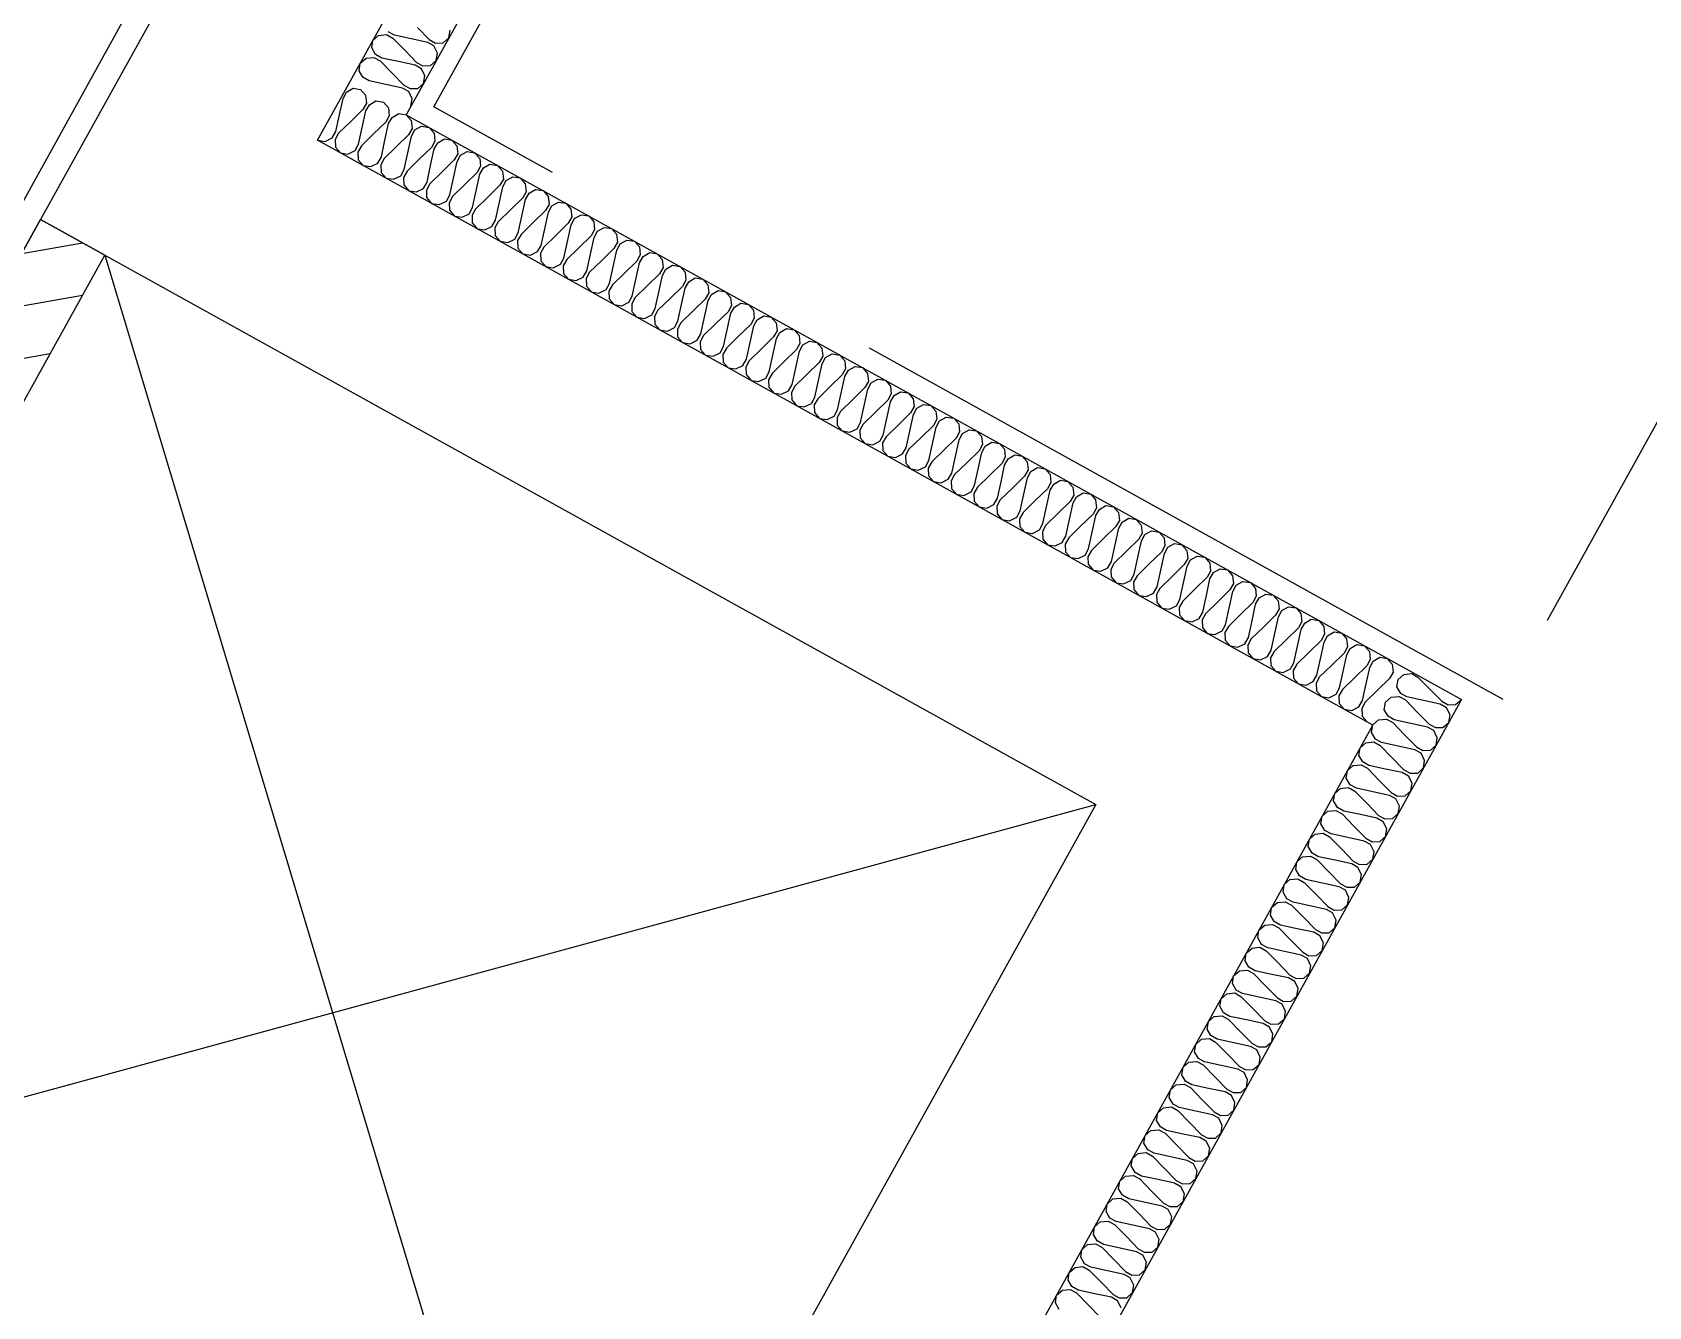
# Model space of a CAD drawing. Header units: millimetres. Extents: x -21000 to 567700, y 435000 to 850800.
# Drawn here: x 278731 to 280714, y 613984 to 615548 of the extents above; entities that cross this region are included whole.
import ezdxf
from ezdxf.xclip import XClip

# ---------------------------------------------------------------- set-up
doc = ezdxf.new("R2010")
doc.units = ezdxf.units.MM
doc.header["$LTSCALE"] = 700
doc.header["$XCLIPFRAME"] = 2
doc.linetypes.add('AB_Pbase$0$HID', pattern=[2.3, 1.5, -0.8])
doc.linetypes.add('HIDDEN', pattern=[9.525, 6.35, -3.175])
doc.layers.get('0').update_dxf_attribs({"color": 2})
for name, color, linetype in [('AB_Pbase$0$FIN', 6, 'Continuous'), ('AB_Pbase$0$HAT-BR', 5, 'Continuous'), ('AB_Pbase$0$INS', 8, 'Continuous'), ('AB_Pbase$0$void', 1, 'AB_Pbase$0$HID'), ('AB_Pbase$0$WAL', 3, 'Continuous'), ('AB_Pbase$0$경량벽체 세대창고', 4, 'HIDDEN'), ('AB_Pbase$0$경량벽체 세대창고 모듈', 4, 'HIDDEN')]:
    doc.layers.add(name, color=color, linetype=linetype)

# ---------------------------------------------------------------- blocks, each defined once
blk = doc.blocks.new('AB_Pbase$0$CON-106-B2F')
for p, q in [((-4225, -8745), (-7245, -8745)), ((-7245, -8745), (-7245, -10225)), ((-6995, -10475), (-6995, -8995)), ((-6995, -8995), (-3975, -8995)), ((-7245, -10225), (-8690, -10225)), ((-8440, -10475), (-6995, -10475))]:
    blk.add_line(p, q)
blk = doc.blocks.new('AB_Pbase$0$CON-106-B1F')
blk.add_blockref('AB_Pbase$0$CON-106-B2F', (0, 0))
blk = doc.blocks.new('AB_Pbase$0$지하1층 동골조')
at = {"rotation": 60.99999813646934}
blk.add_blockref('AB_Pbase$0$CON-106-B1F', (127660.4, -14071), dxfattribs=at)
blk = doc.blocks.new('AB_Pbase$0$세대창고')
at = {"layer": 'AB_Pbase$0$경량벽체 세대창고', "ltscale": 0.2}
blk.add_lwpolyline([(-290836.9, 78445.5), (-291836.9, 78445.5), (-291836.9, 79945.5), (-290836.9, 79945.5)], close=True, dxfattribs=at)
blk = doc.blocks.new('AB_Pbase$0$0228_REV.')
at = {"layer": 'AB_Pbase$0$경량벽체 세대창고 모듈', "rotation": 60.99999813637452}
blk.add_blockref('AB_Pbase$0$세대창고', (693986.8, 725028.4), dxfattribs=at)
blk = doc.blocks.new('AB_Pbase')
at = {"layer": 'AB_Pbase$0$HAT-BR'}
h = blk.add_hatch(dxfattribs=at)
h.set_pattern_fill('ANSI31', color=256, scale=20, angle=145)
h.paths.add_polyline_path([(235929.4, 604527.6), (236063.8, 604661.9), (238153, 602571.6), (240063.6, 606018.4), (240229.8, 605926.3), (238280.5, 602409.7), (237010.4, 601140.3), (237826.9, 600323.4), (237692.5, 600189.1), (236741.7, 601140.4), (238029, 602427)])
h.paths.add_polyline_path([(238632.8, 599517.1), (232550.1, 593437.5), (232684.4, 593303.2), (238767.1, 599382.7)])
h.paths.add_polyline_path([(239573, 598576.4), (244422.5, 593724.3), (238339.7, 587644.8), (238205.4, 587779.2), (244153.8, 593724.4), (239438.6, 598442)])
h.paths.add_polyline_path([(253366.3, 576146.8), (254890.9, 574621.3), (254756.5, 574487), (253231.9, 576012.5)], flags=17)
h.paths.add_polyline_path([(246954.3, 581883.1), (245525.6, 580455.2), (245391.3, 580589.5), (246820, 582017.5)])
h.paths.add_polyline_path([(247173.6, 582371), (252407.6, 587602.2), (252541.9, 587467.8), (247308, 582236.6)])
h.paths.add_polyline_path([(260580.1, 582120.7), (261142.4, 583135.1), (260976.2, 583227.2), (260414, 582212.8)], flags=17)
h.paths.add_polyline_path([(263886.9, 576046.1), (264234.4, 575698.5), (264194.3, 575658.4), (265114.4, 575148.5), (265206.5, 575314.6)])
edge = h.paths.add_edge_path()
edge.add_line((263638.9, 581842.7), (261303.6, 583137.2))
edge.add_line((261303.6, 583137.2), (261395.8, 583303.3))
edge.add_line((261395.8, 583303.3), (265930.7, 580789.6))
edge.add_line((265930.7, 580789.6), (269809.1, 587786.6))
edge.add_line((269809.1, 587786.6), (269975.3, 587694.4))
edge.add_line((269975.3, 587694.4), (266096.8, 580697.5))
edge.add_line((266096.8, 580697.5), (266534.1, 580455.1))
edge.add_line((266534.1, 580455.1), (266442, 580288.9))
edge.add_line((266442, 580288.9), (263805.1, 581750.6))
edge.add_line((263638.9, 581842.7), (262485.1, 579761.3))
edge.add_line((263805.1, 581750.6), (261405.4, 577421.6))
edge.add_line((262393, 579595.1), (259935.3, 580957.4))
edge.add_line((262485.1, 579761.3), (259861.3, 581215.7))
edge.add_line((262393, 579595.1), (261239.3, 577513.7))
edge.add_line((259861.3, 581215.7), (259168.1, 579965.2))
edge.add_line((259334.3, 579873.1), (259168.1, 579965.2))
edge.add_line((259935.3, 580957.4), (259334.3, 579873.1))
edge.add_line((261239.3, 577513.7), (258615.4, 578968.1))
edge.add_line((258615.4, 578968.1), (258523.3, 578802))
edge.add_line((258523.3, 578802), (263739.4, 575910.6))
edge.add_line((263739.4, 575910.6), (263879.2, 576050.4))
edge.add_line((263879.2, 576050.4), (261405.4, 577421.6))
edge = h.paths.add_edge_path()
edge.add_line((273761.7, 610263.5), (273411.9, 610457.4))
edge.add_line((273411.9, 610457.4), (273281, 610221.2))
edge.add_line((273281, 610221.2), (271837.9, 611021.2))
edge.add_line((271837.9, 611021.2), (270579.8, 608751.5))
edge.add_line((270579.8, 608751.5), (267899.1, 610237.5))
edge.add_line((267899.1, 610237.5), (268345.1, 611042.1))
edge.add_line((268345.1, 611042.1), (267907.8, 611284.5))
edge.add_line((267907.8, 611284.5), (267461.8, 610479.9))
edge.add_line((267461.8, 610479.9), (264676.1, 612024))
edge.add_line((264676.1, 612024), (266867.4, 615977.3))
edge.add_line((266867.4, 615977.3), (266701.3, 616069.4))
edge.add_line((266701.3, 616069.4), (265295.3, 613533))
edge.add_line((265295.3, 613533), (264945.5, 613726.9))
edge.add_line((264945.5, 613726.9), (264853.4, 613560.7))
edge.add_line((264853.4, 613560.7), (265203.2, 613366.8))
edge.add_line((265203.2, 613366.8), (264417.8, 611949.9))
edge.add_line((264417.8, 611949.9), (276229.5, 605402.6))
edge.add_line((276229.5, 605402.6), (278088.8, 608756.8))
edge.add_line((278088.8, 608756.8), (278565.5, 608492.5))
edge.add_line((278565.5, 608492.5), (278798.2, 608912.4))
edge.add_line((278798.2, 608912.4), (278719.4, 608956))
edge.add_line((278719.4, 608956), (278578.9, 608702.3))
edge.add_line((278578.9, 608702.3), (278093.4, 608971.4))
edge.add_line((278093.4, 608971.4), (278825.5, 610292.1))
edge.add_line((278825.5, 610292.1), (278746.8, 610335.7))
edge.add_line((278746.8, 610335.7), (278092.3, 609155))
edge.add_line((278092.3, 609155), (277414.5, 609530.7))
edge.add_line((277414.5, 609530.7), (277370.8, 609452))
edge.add_line((277370.8, 609452), (278048.7, 609076.3))
edge.add_line((278048.7, 609076.3), (276155.5, 605660.9))
edge.add_line((276155.5, 605660.9), (275027.2, 606286.3))
edge.add_line((275027.2, 606286.3), (275473.2, 607090.9))
edge.add_line((275473.2, 607090.9), (275394.5, 607134.6))
edge.add_line((275394.5, 607134.6), (274948.5, 606329.9))
edge.add_line((274948.5, 606329.9), (274668.6, 606485.1))
edge.add_line((274668.6, 606485.1), (275114.6, 607289.7))
edge.add_line((275114.6, 607289.7), (275035.9, 607333.3))
edge.add_line((275035.9, 607333.3), (274589.9, 606528.7))
edge.add_line((274589.9, 606528.7), (270746, 608659.4))
edge.add_line((270746, 608659.4), (271911.9, 610762.9))
edge.add_line((271911.9, 610762.9), (273538.7, 609861.1))
edge.add_line((273538.7, 609861.1), (273766.6, 610272.2))
h.paths.add_polyline_path([(249823.9, 630123.9), (248214.6, 631015.9), (248122.5, 630849.7), (249731.8, 629957.7)])
h.paths.add_polyline_path([(264448.6, 621462.8), (264706.6, 621319.7), (264798.7, 621485.9), (263959.1, 621951.3), (263866.9, 621785.1), (264282.4, 621554.9), (263271.6, 619731.3), (263437.7, 619639.2)])
h.paths.add_polyline_path([(269499.6, 619034.5), (268660, 619499.9), (268567.9, 619333.7), (269048.9, 619067.1), (267972.6, 617125.4), (268138.8, 617033.3), (269215.1, 618975), (269407.5, 618868.3)])
h.paths.add_polyline_path([(278950.9, 618872.1), (277573.4, 619635.6), (275440.2, 615787.3), (272265.3, 617547.2), (272173.2, 617381), (274499.7, 616091.4), (273527.6, 614337.8), (273693.8, 614245.7), (274665.9, 615999.3), (276004, 615257.5), (276166.4, 615550.5), (275676.7, 615822), (277647.4, 619377.4), (278858.8, 618705.9)])
h.paths.add_polyline_path([(271683.5, 616497.6), (271517.4, 616589.7), (270492, 614739.9), (270658.2, 614647.8)])
h.paths.add_polyline_path([(266121, 619581), (265095.6, 617731.2), (264929.4, 617823.3), (265954.8, 619673.1)])
h.paths.add_polyline_path([(264405.1, 617124.9), (264497.2, 617291.1), (264296.1, 617402.6), (264203.9, 617236.4)])
edge = h.paths.add_edge_path()
edge.add_line((261140, 623342.4), (261232.1, 623508.6))
edge.add_line((261232.1, 623508.6), (257484.4, 625586))
edge.add_line((257484.4, 625586), (257392.3, 625419.8))
edge.add_line((257392.3, 625419.8), (258756.7, 624663.5))
edge.add_line((258756.7, 624663.5), (257030.8, 621549.9))
edge.add_line((257030.8, 621549.9), (255666.4, 622306.2))
edge.add_line((255666.4, 622306.2), (255622.7, 622227.5))
edge.add_line((255622.7, 622227.5), (256987.1, 621471.2))
edge.add_line((256987.1, 621471.2), (256735, 621016.4))
edge.add_line((256735, 621016.4), (256813.8, 620972.7))
edge.add_line((256813.8, 620972.7), (258835.4, 624619.9))
edge.add_line((258835.4, 624619.9), (261140, 623342.4))
h.paths.add_polyline_path([(252295.3, 623557.4), (252251.7, 623478.7), (252800.5, 623174.5), (252844.1, 623253.2)], flags=17)
h.paths.add_polyline_path([(278024, 614023.5), (278741.6, 615317.9), (277798.7, 613617.1), (277877.5, 613573.4), (278119.7, 614010.5), (279335.4, 613336.6), (279379.1, 613415.3), (278163.4, 614089.2), (278820.3, 615274.3), (278741.6, 615317.9)])
h.paths.add_polyline_path([(276999.8, 611990.1), (277047.9, 611963.4), (276926.7, 611744.8), (276799.9, 611815.1), (277163.5, 612471), (277242.2, 612427.4)], flags=17)
h.paths.add_polyline_path([(275349.5, 612653.4), (275456.1, 612845.8), (275766.5, 612673.7), (275659.8, 612481.3)], flags=17)
h.paths.add_polyline_path([(274915.1, 612859.8), (274748.9, 612952), (274506.5, 612514.6), (274672.7, 612422.5)], flags=17)
h.paths.add_polyline_path([(279024.5, 610867.8), (280144.5, 612888.1), (280223.2, 612844.5), (279103.3, 610824.1)])
h.paths.add_polyline_path([(279601.8, 610547.8), (280721.7, 612568.2), (280800.4, 612524.5), (279680.5, 610504.2)])
edge = h.paths.add_edge_path()
edge.add_line((268115.9, 579441.1), (268710.6, 579111.4))
edge.add_line((268710.6, 579111.4), (268676.7, 579050.2))
edge.add_line((268676.7, 579050.2), (271436.1, 577520.6))
edge.add_line((271436.1, 577520.6), (271470, 577581.9))
edge.add_line((271470, 577581.9), (271528.2, 577686.8))
edge.add_line((271528.2, 577686.8), (268174.1, 579546.1))
edge.add_line((268174.1, 579546.1), (268115.9, 579441.1))
h.paths.add_polyline_path([(252546, 576288.4), (251117.3, 574860.5), (254615.6, 571360.4), (257807.1, 577118), (257640.9, 577210.2), (255736.8, 573775), (255682.7, 573829.2), (255548.3, 573694.9), (255641, 573602.1), (254521.2, 571582.1), (251315.3, 574789.7), (252680.4, 576154.1)])
h.paths.add_polyline_path([(254748.7, 622094.5), (254457.8, 621569.8), (254624, 621477.7), (254914.9, 622002.4)], flags=17)
h.paths.add_polyline_path([(260390.1, 620339.5), (260224, 620431.6), (261377.8, 622513.2), (261544, 622421.1)])
h.paths.add_polyline_path([(246694.2, 601788.4), (244262.8, 603136.2), (244354.9, 603302.4), (246786.3, 601954.6)])
h.paths.add_polyline_path([(264513.8, 616681.6), (263362.4, 614604.4), (263948.4, 614279.6), (263856.3, 614113.4), (262500.6, 614864.9), (262592.7, 615031.1), (263196.2, 614696.5), (264347.6, 616773.8)])
h.paths.add_polyline_path([(251505.8, 616203), (251413.7, 616036.9), (267384.3, 607184.2), (267476.4, 607350.4)])
h.paths.add_polyline_path([(271057.7, 605148), (274188.8, 603412.4), (272429, 600237.5), (270189.9, 601478.7), (270097.8, 601312.5), (274624, 598803.6), (274716.1, 598969.8), (272595.1, 600145.4), (274355, 603320.3), (277464.3, 601596.8), (270405.5, 588862.3), (265870.5, 591376.1), (265778.4, 591209.9), (270479.5, 588604), (277722.6, 601670.9), (271149.8, 605314.2)])
h.paths.add_polyline_path([(255481.8, 630440.5), (255389.7, 630274.4), (255792, 630051.4), (254296.4, 627353.1), (254375.1, 627309.5), (255870.8, 630007.7), (258726.4, 628424.8), (257230.8, 625726.6), (257396.9, 625634.5), (258984.7, 628498.9)])
h.paths.add_polyline_path([(252754.7, 624571.9), (253714.6, 626303.6), (253793.4, 626260), (252833.4, 624528.2)])
h.paths.add_polyline_path([(271454, 617733.9), (271546.1, 617900.1), (271143.9, 618123.1), (271051.8, 617956.9)])
h.paths.add_polyline_path([(274129.6, 612597.8), (274173.2, 612676.5), (272975, 613340.7), (272679.2, 612807.2), (272845.4, 612715.1), (273097.5, 613169.9)], flags=17)
h.paths.add_polyline_path([(261119, 615848), (261285.2, 615755.9), (262691.1, 618292.3), (262525, 618384.4)])
h.paths.add_polyline_path([(261302.7, 615746.2), (261210.6, 615580), (261503.6, 615417.6), (261595.7, 615583.7)], flags=17)
h.paths.add_polyline_path([(260779.6, 615235.7), (260945.8, 615143.6), (260407.7, 614172.8), (247559.5, 621294.6), (247428.3, 621367.4), (245110.6, 622652.1), (245202.7, 622818.3), (246042.3, 622352.9), (246488.4, 623157.5), (246654.5, 623065.4), (246208.5, 622260.8), (248062.7, 621233), (249400.8, 623646.9), (248952.5, 623895.4), (248996.2, 623974.1), (249984.5, 623426.3), (249940.9, 623347.5), (249479.5, 623603.3), (248141.4, 621189.3), (250017.5, 620149.4), (251359.6, 622570.7), (250948.5, 622798.5), (250988.1, 622869.9), (251939.3, 622342.7), (251895.6, 622264), (251434.3, 622519.7), (250096.2, 620105.8), (252811.9, 618600.4), (253257.9, 619405.1), (253336.6, 619361.5), (252890.6, 618556.8), (253257.9, 618353.2), (254159.7, 619980), (253792.3, 620183.6), (253676, 619973.7), (253597.3, 620017.3), (253905.1, 620572.7), (254071.3, 620480.6), (253971.9, 620301.3), (254627.9, 619937.7), (254535.8, 619771.5), (254238.4, 619936.4), (253336.7, 618309.6), (254613.6, 617601.7), (255607.5, 619394.7), (255773.6, 619302.6), (254779.8, 617509.6), (260333.6, 614431.1)])
h.paths.add_polyline_path([(251257.3, 624727.3), (251091.2, 624819.4), (250887.5, 624452.1), (248071, 626013.3), (247978.9, 625847.1), (247979.1, 625847), (246827.7, 623769.8), (246993.9, 623677.6), (248145.3, 625754.9), (251552, 623866.5), (251644.1, 624032.7), (251053.7, 624359.9)])
h.paths.add_polyline_path([(239278.8, 608614.4), (239444.9, 608522.3), (239503.1, 608627.2), (240058.5, 608319.4), (240150.6, 608485.5), (239595.2, 608793.4), (239937, 609410), (239416.6, 609698.5), (239373, 609619.7), (239727.2, 609423.4)], flags=17)
h.paths.add_polyline_path([(249096, 617321.6), (249188.1, 617487.8), (246328.1, 619073.1), (246196.9, 619145.8), (244727.6, 619960.3), (244635.4, 619794.1)])
h.paths.add_polyline_path([(244912.1, 609773.6), (245004.2, 609939.8), (238523.3, 613532.3), (235245.5, 607619), (234042, 606416.1), (235434.6, 605022.7), (235569, 605157.1), (234240, 606486.8), (235318, 607564.2), (236122.2, 609014.9), (238706.7, 607582.3), (238270.4, 606795.2), (238991.9, 606395.2), (239084, 606561.4), (238528.6, 606869.2), (239047.4, 607805.1), (238881.2, 607897.2), (238798.8, 607748.5), (238357.1, 607993.3), (239086.7, 609309.6), (239008, 609353.3), (238278.4, 608037), (236214.3, 609181.1), (238509.9, 613322.4), (242795.5, 610946.9), (241038.1, 607776.4), (241204.2, 607684.3), (242961.7, 610854.8)])
h.paths.add_polyline_path([(254770.9, 631457.8), (254937, 631365.6), (255145.7, 631742.1), (254979.5, 631834.2)])
h.paths.add_polyline_path([(254539.5, 630648.5), (254373.3, 630740.6), (254143, 630325.1), (253548.3, 630654.8), (253504.7, 630576.1), (254099.4, 630246.4), (253042.5, 628339.7), (251765.6, 629047.6), (252822.5, 630954.2), (252848.7, 630939.7), (252892.3, 631018.4), (252787.4, 631076.6), (251686.9, 629091.2), (250436.1, 629784.5), (250344, 629618.3), (251594.7, 628925), (250494.2, 626939.6), (250599.2, 626881.5), (250642.8, 626960.2), (250616.6, 626974.7), (251673.5, 628881.4), (252950.4, 628173.6), (251893.5, 626266.9), (251298.8, 626596.6), (251255.1, 626517.9), (251849.9, 626188.2), (251488.7, 625536.6), (251654.9, 625444.5)])
at = {"layer": 'AB_Pbase$0$FIN'}
for p, q in [((280654.3, 618087.9), (279190.2, 615446.6)), ((280164.9, 617947.6), (277758, 613605.4)), ((279190.2, 615446.6), (280484.6, 614729.1)), ((280484.6, 614729.1), (279784.1, 613465.2))]:
    blk.add_line(p, q, dxfattribs=at)
at = {"layer": 'AB_Pbase$0$INS'}
for points in [[(279196, 615457.1), (279197.4, 615466.3), (279193.2, 615475.1), (279185.5, 615479.4), (279165.1, 615483.8), (279144.7, 615488.3), (279137, 615492.5), (279132.3, 615500.6), (279133.8, 615509.8), (279140.8, 615516), (279150.5, 615517), (279158.2, 615512.7), (279172.8, 615497.8), (279187.4, 615482.9), (279195.1, 615478.6), (279204.4, 615478.9), (279211.5, 615485.1), (279213, 615494.3), (279208.7, 615503.1), (279201, 615507.3), (279180.6, 615511.8), (279160.2, 615516.2), (279152.5, 615520.5), (279147.8, 615528.6), (279149.3, 615537.8), (279156.3, 615544), (279166.1, 615545), (279173.8, 615540.7), (279188.3, 615525.8), (279202.9, 615510.8), (279210.6, 615506.6), (279219.9, 615506.9), (279227, 615513), (279228.5, 615522.3), (279224.2, 615531.1), (279216.5, 615535.3), (279196.1, 615539.8), (279175.7, 615544.2), (279168, 615548.5)], [(279203.9, 615553.8), (279218.4, 615538.8), (279226.1, 615534.6), (279235.5, 615534.9), (279242.5, 615541), (279244, 615550.3)], [(279081.4, 615415.4), (279090.7, 615413.9), (279099.4, 615418.2), (279103.7, 615425.9), (279108.1, 615446.3), (279112.6, 615466.7), (279116.9, 615474.4), (279124.9, 615479.1), (279134.2, 615477.6), (279140.3, 615470.5), (279141.4, 615460.8), (279137.1, 615453.1), (279122.1, 615438.5), (279107.2, 615424), (279102.9, 615416.3), (279103.3, 615406.9), (279109.4, 615399.9), (279118.6, 615398.4), (279127.4, 615402.7), (279131.7, 615410.4), (279136.1, 615430.8), (279140.6, 615451.2), (279144.9, 615458.9), (279152.9, 615463.6), (279162.2, 615462.1), (279168.3, 615455), (279169.3, 615445.3), (279165.1, 615437.6), (279150.1, 615423), (279135.2, 615408.4), (279130.9, 615400.7), (279131.2, 615391.4), (279137.4, 615384.4), (279146.6, 615382.9), (279155.4, 615387.2), (279159.7, 615394.9), (279164.1, 615415.3), (279168.6, 615435.7), (279172.8, 615443.4), (279180.9, 615448), (279190.2, 615446.6), (279196.3, 615439.5), (279197.3, 615429.8), (279193.1, 615422.1), (279178.1, 615407.5), (279163.2, 615392.9), (279158.9, 615385.2), (279159.2, 615375.9), (279165.4, 615368.8), (279174.6, 615367.4), (279183.4, 615371.7), (279187.7, 615379.4), (279192.1, 615399.8), (279196.6, 615420.2), (279200.8, 615427.9), (279208.9, 615432.5), (279218.2, 615431.1), (279224.3, 615424), (279225.3, 615414.3), (279221.1, 615406.6), (279206.1, 615392), (279191.2, 615377.4), (279186.9, 615369.7), (279187.2, 615360.4), (279193.4, 615353.3), (279202.6, 615351.9), (279211.4, 615356.1), (279215.7, 615363.8), (279220.1, 615384.2), (279224.5, 615404.6), (279228.8, 615412.3), (279236.9, 615417), (279246.1, 615415.5), (279252.3, 615408.5), (279253.3, 615398.8), (279249, 615391.1), (279234.1, 615376.5), (279219.2, 615361.9), (279214.9, 615354.2), (279215.2, 615344.9), (279221.3, 615337.8), (279230.6, 615336.3), (279239.4, 615340.6), (279243.6, 615348.3), (279248.1, 615368.7), (279252.5, 615389.1), (279256.8, 615396.8), (279264.9, 615401.5), (279274.1, 615400), (279280.3, 615393), (279281.3, 615383.3), (279277, 615375.6), (279262.1, 615361), (279247.1, 615346.4), (279242.9, 615338.7), (279243.2, 615329.4), (279249.3, 615322.3), (279258.6, 615320.8), (279267.4, 615325.1), (279271.6, 615332.8), (279276.1, 615353.2), (279280.5, 615373.6), (279284.8, 615381.3), (279292.9, 615386), (279302.1, 615384.5), (279308.3, 615377.4), (279309.3, 615367.7), (279305, 615360), (279290.1, 615345.5), (279275.1, 615330.9), (279270.9, 615323.2), (279271.2, 615313.9), (279277.3, 615306.8), (279286.6, 615305.3), (279295.3, 615309.6), (279299.6, 615317.3), (279304.1, 615337.7), (279308.5, 615358.1), (279312.8, 615365.8), (279320.9, 615370.5), (279330.1, 615369), (279336.2, 615361.9), (279337.3, 615352.2), (279333, 615344.5), (279318.1, 615329.9), (279303.1, 615315.4), (279298.8, 615307.7), (279299.2, 615298.3), (279305.3, 615291.3), (279314.6, 615289.8), (279323.3, 615294.1), (279327.6, 615301.8), (279332.1, 615322.2), (279336.5, 615342.6), (279340.8, 615350.3), (279348.8, 615355), (279358.1, 615353.5), (279364.2, 615346.4), (279365.3, 615336.7), (279361, 615329), (279346, 615314.4), (279331.1, 615299.8), (279326.8, 615292.1), (279327.2, 615282.8), (279333.3, 615275.8), (279342.5, 615274.3), (279351.3, 615278.6), (279355.6, 615286.3), (279360, 615306.7), (279364.5, 615327.1), (279368.8, 615334.8), (279376.8, 615339.4), (279386.1, 615338), (279392.2, 615330.9), (279393.2, 615321.2), (279389, 615313.5), (279374, 615298.9), (279359.1, 615284.3), (279354.8, 615276.6), (279355.1, 615267.3), (279361.3, 615260.2), (279370.5, 615258.8), (279379.3, 615263.1), (279383.6, 615270.8), (279388, 615291.2), (279392.5, 615311.6), (279396.7, 615319.3), (279404.8, 615323.9), (279414.1, 615322.5), (279420.2, 615315.4), (279421.2, 615305.7), (279417, 615298), (279402, 615283.4), (279387.1, 615268.8), (279382.8, 615261.1), (279383.1, 615251.8), (279389.3, 615244.7), (279398.5, 615243.3), (279407.3, 615247.5), (279411.6, 615255.2), (279416, 615275.6), (279420.5, 615296), (279424.7, 615303.7), (279432.8, 615308.4), (279442.1, 615306.9), (279448.2, 615299.9), (279449.2, 615290.2), (279445, 615282.5), (279430, 615267.9), (279415.1, 615253.3), (279410.8, 615245.6), (279411.1, 615236.3), (279417.3, 615229.2), (279426.5, 615227.7), (279435.3, 615232), (279439.6, 615239.7), (279444, 615260.1), (279448.5, 615280.5), (279452.7, 615288.2), (279460.8, 615292.9), (279470, 615291.4), (279476.2, 615284.4), (279477.2, 615274.7), (279472.9, 615267), (279458, 615252.4), (279443.1, 615237.8), (279438.8, 615230.1), (279439.1, 615220.8), (279445.3, 615213.7), (279454.5, 615212.2), (279463.3, 615216.5), (279467.5, 615224.2), (279472, 615244.6), (279476.4, 615265), (279480.7, 615272.7), (279488.8, 615277.4), (279498, 615275.9), (279504.2, 615268.9), (279505.2, 615259.1), (279500.9, 615251.4), (279486, 615236.9), (279471, 615222.3), (279466.8, 615214.6), (279467.1, 615205.3), (279473.2, 615198.2), (279482.5, 615196.7), (279491.3, 615201), (279495.5, 615208.7), (279500, 615229.1), (279504.4, 615249.5), (279508.7, 615257.2), (279516.8, 615261.9), (279526, 615260.4), (279532.2, 615253.3), (279533.2, 615243.6), (279528.9, 615235.9), (279514, 615221.3), (279499, 615206.8), (279494.8, 615199.1), (279495.1, 615189.7), (279501.2, 615182.7), (279510.5, 615181.2), (279519.3, 615185.5), (279523.5, 615193.2), (279528, 615213.6), (279532.4, 615234), (279536.7, 615241.7), (279544.8, 615246.4), (279554, 615244.9), (279560.2, 615237.8), (279561.2, 615228.1), (279556.9, 615220.4), (279542, 615205.8), (279527, 615191.2), (279522.8, 615183.6), (279523.1, 615174.2), (279529.2, 615167.2), (279538.5, 615165.7), (279547.2, 615170), (279551.5, 615177.7), (279556, 615198.1), (279560.4, 615218.5), (279564.7, 615226.2), (279572.7, 615230.8), (279582, 615229.4), (279588.1, 615222.3), (279589.2, 615212.6), (279584.9, 615204.9), (279569.9, 615190.3), (279555, 615175.7), (279550.7, 615168), (279551.1, 615158.7), (279557.2, 615151.6), (279566.5, 615150.2), (279575.2, 615154.5), (279579.5, 615162.2), (279583.9, 615182.6), (279588.4, 615203), (279592.7, 615210.7), (279600.7, 615215.3), (279610, 615213.9), (279616.1, 615206.8), (279617.1, 615197.1), (279612.9, 615189.4), (279597.9, 615174.8), (279583, 615160.2), (279578.7, 615152.5), (279579, 615143.2), (279585.2, 615136.1), (279594.4, 615134.7), (279603.2, 615138.9), (279607.5, 615146.6), (279611.9, 615167), (279616.4, 615187.4), (279620.6, 615195.1), (279628.7, 615199.8), (279638, 615198.3), (279644.1, 615191.3), (279645.1, 615181.6), (279640.9, 615173.9), (279625.9, 615159.3), (279611, 615144.7), (279606.7, 615137), (279607, 615127.7), (279613.2, 615120.6), (279622.4, 615119.2), (279631.2, 615123.4), (279635.5, 615131.1), (279639.9, 615151.5), (279644.4, 615171.9), (279648.6, 615179.6), (279656.7, 615184.3), (279666, 615182.8), (279672.1, 615175.8), (279673.1, 615166.1), (279668.9, 615158.4), (279653.9, 615143.8), (279639, 615129.2), (279634.7, 615121.5), (279635, 615112.2), (279641.2, 615105.1), (279650.4, 615103.6), (279659.2, 615107.9), (279663.5, 615115.6), (279667.9, 615136), (279672.4, 615156.4), (279676.6, 615164.1), (279684.7, 615168.8), (279693.9, 615167.3), (279700.1, 615160.3), (279701.1, 615150.5), (279696.8, 615142.8), (279681.9, 615128.3), (279667, 615113.7), (279662.7, 615106), (279663, 615096.7), (279669.2, 615089.6), (279678.4, 615088.1), (279687.2, 615092.4), (279691.4, 615100.1), (279695.9, 615120.5), (279700.3, 615140.9), (279704.6, 615148.6), (279712.7, 615153.3), (279721.9, 615151.8), (279728.1, 615144.7), (279729.1, 615135), (279724.8, 615127.3), (279709.9, 615112.7), (279694.9, 615098.2), (279690.7, 615090.5), (279691, 615081.1), (279697.1, 615074.1), (279706.4, 615072.6), (279715.2, 615076.9), (279719.4, 615084.6), (279723.9, 615105), (279728.3, 615125.4), (279732.6, 615133.1), (279740.7, 615137.8), (279749.9, 615136.3), (279756.1, 615129.2), (279757.1, 615119.5), (279752.8, 615111.8), (279737.9, 615097.2), (279722.9, 615082.6), (279718.7, 615075), (279719, 615065.6), (279725.1, 615058.6), (279734.4, 615057.1), (279743.2, 615061.4), (279747.4, 615069.1), (279751.9, 615089.5), (279756.3, 615109.9), (279760.6, 615117.6), (279768.7, 615122.2), (279777.9, 615120.8), (279784.1, 615113.7), (279785.1, 615104), (279780.8, 615096.3), (279765.9, 615081.7), (279750.9, 615067.1), (279746.7, 615059.4), (279747, 615050.1), (279753.1, 615043.1), (279762.4, 615041.6), (279771.1, 615045.9), (279775.4, 615053.6), (279779.9, 615074), (279784.3, 615094.4), (279788.6, 615102.1), (279796.6, 615106.7), (279805.9, 615105.3), (279812, 615098.2), (279813.1, 615088.5), (279808.8, 615080.8), (279793.9, 615066.2), (279778.9, 615051.6), (279774.6, 615043.9), (279775, 615034.6), (279781.1, 615027.5), (279790.4, 615026.1), (279799.1, 615030.4), (279803.4, 615038), (279807.8, 615058.4), (279812.3, 615078.8), (279816.6, 615086.5), (279824.6, 615091.2), (279833.9, 615089.7), (279840, 615082.7), (279841, 615073), (279836.8, 615065.3), (279821.8, 615050.7), (279806.9, 615036.1), (279802.6, 615028.4), (279802.9, 615019.1), (279809.1, 615012), (279818.3, 615010.6), (279827.1, 615014.8), (279831.4, 615022.5), (279835.8, 615042.9), (279840.3, 615063.3), (279844.5, 615071), (279852.6, 615075.7), (279861.9, 615074.2), (279868, 615067.2), (279869, 615057.5), (279864.8, 615049.8), (279849.8, 615035.2), (279834.9, 615020.6), (279830.6, 615012.9), (279830.9, 615003.6), (279837.1, 614996.5), (279846.3, 614995), (279855.1, 614999.3), (279859.4, 615007), (279863.8, 615027.4), (279868.3, 615047.8), (279872.5, 615055.5), (279880.6, 615060.2), (279889.9, 615058.7), (279896, 615051.7), (279897, 615041.9), (279892.8, 615034.2), (279877.8, 615019.7), (279862.9, 615005.1), (279858.6, 614997.4), (279858.9, 614988.1), (279865.1, 614981), (279874.3, 614979.5), (279883.1, 614983.8), (279887.4, 614991.5), (279891.8, 615011.9), (279896.3, 615032.3), (279900.5, 615040), (279908.6, 615044.7), (279917.8, 615043.2), (279924, 615036.1), (279925, 615026.4), (279920.7, 615018.7), (279905.8, 615004.1), (279890.9, 614989.6), (279886.6, 614981.9), (279886.9, 614972.5), (279893.1, 614965.5), (279902.3, 614964), (279911.1, 614968.3), (279915.3, 614976), (279919.8, 614996.4), (279924.2, 615016.8), (279928.5, 615024.5), (279936.6, 615029.2), (279945.8, 615027.7), (279952, 615020.6), (279953, 615010.9), (279948.7, 615003.2), (279933.8, 614988.6), (279918.8, 614974.1), (279914.6, 614966.4), (279914.9, 614957), (279921, 614950), (279930.3, 614948.5), (279939.1, 614952.8), (279943.3, 614960.5), (279947.8, 614980.9), (279952.2, 615001.3), (279956.5, 615009), (279964.6, 615013.6), (279973.8, 615012.2), (279980, 615005.1), (279981, 614995.4), (279976.7, 614987.7), (279961.8, 614973.1), (279946.8, 614958.5), (279942.6, 614950.8), (279942.9, 614941.5), (279949, 614934.5), (279958.3, 614933), (279967.1, 614937.3), (279971.3, 614945), (279975.8, 614965.4), (279980.2, 614985.8), (279984.5, 614993.5), (279992.6, 614998.1), (280001.8, 614996.7), (280008, 614989.6), (280009, 614979.9), (280004.7, 614972.2), (279989.8, 614957.6), (279974.8, 614943), (279970.6, 614935.3), (279970.9, 614926), (279977, 614918.9), (279986.3, 614917.5), (279995, 614921.8), (279999.3, 614929.5), (280003.8, 614949.9), (280008.2, 614970.3), (280012.5, 614977.9), (280020.6, 614982.6), (280029.8, 614981.2), (280035.9, 614974.1), (280037, 614964.4), (280032.7, 614956.7), (280017.8, 614942.1), (280002.8, 614927.5), (279998.5, 614919.8), (279998.9, 614910.5), (280005, 614903.4), (280014.3, 614902), (280023, 614906.2), (280027.3, 614913.9), (280031.7, 614934.3), (280036.2, 614954.7), (280040.5, 614962.4), (280048.5, 614967.1), (280057.8, 614965.6), (280063.9, 614958.6), (280065, 614948.9), (280060.7, 614941.2), (280045.7, 614926.6), (280030.8, 614912), (280026.5, 614904.3), (280026.9, 614895), (280033, 614887.9), (280042.2, 614886.4), (280051, 614890.7), (280055.3, 614898.4), (280059.7, 614918.8), (280064.2, 614939.2), (280068.5, 614946.9), (280076.5, 614951.6), (280085.8, 614950.1), (280091.9, 614943.1), (280092.9, 614933.3), (280088.7, 614925.7), (280073.7, 614911.1), (280058.8, 614896.5), (280054.5, 614888.8), (280054.8, 614879.5), (280061, 614872.4), (280070.2, 614870.9), (280079, 614875.2), (280083.3, 614882.9), (280087.7, 614903.3), (280092.2, 614923.7), (280096.4, 614931.4), (280104.5, 614936.1), (280113.8, 614934.6), (280119.9, 614927.5), (280120.9, 614917.8), (280116.7, 614910.1), (280101.7, 614895.6), (280086.8, 614881), (280082.5, 614873.3), (280082.8, 614863.9), (280089, 614856.9), (280098.2, 614855.4), (280107, 614859.7), (280111.3, 614867.4), (280115.7, 614887.8), (280120.2, 614908.2), (280124.4, 614915.9), (280132.5, 614920.6), (280141.8, 614919.1), (280147.9, 614912), (280148.9, 614902.3), (280144.6, 614894.6), (280129.7, 614880), (280114.8, 614865.5), (280110.5, 614857.8), (280110.8, 614848.4), (280117, 614841.4), (280126.2, 614839.9), (280135, 614844.2), (280139.3, 614851.9), (280143.7, 614872.3), (280148.1, 614892.7), (280152.4, 614900.4), (280160.5, 614905), (280169.7, 614903.6), (280175.9, 614896.5), (280176.9, 614886.8), (280172.6, 614879.1), (280157.7, 614864.5), (280142.7, 614849.9), (280138.5, 614842.2), (280138.8, 614832.9), (280144.9, 614825.9), (280154.2, 614824.4), (280163, 614828.7), (280167.2, 614836.4), (280171.7, 614856.8), (280176.1, 614877.2), (280180.4, 614884.9), (280188.5, 614889.5), (280197.7, 614888.1), (280203.9, 614881), (280204.9, 614871.3), (280200.6, 614863.6), (280185.7, 614849), (280170.7, 614834.4), (280166.5, 614826.7), (280166.8, 614817.4), (280172.9, 614810.3), (280182.2, 614808.9), (280191, 614813.2), (280195.2, 614820.9), (280199.7, 614841.3), (280204.1, 614861.7), (280208.4, 614869.4), (280216.5, 614874), (280225.7, 614872.6), (280231.9, 614865.5), (280232.9, 614855.8), (280228.6, 614848.1), (280213.7, 614833.5), (280198.7, 614818.9), (280194.5, 614811.2), (280194.8, 614801.9), (280200.9, 614794.8), (280210.2, 614793.4), (280218.9, 614797.6), (280223.2, 614805.3), (280227.7, 614825.7), (280232.1, 614846.1), (280236.4, 614853.8), (280244.5, 614858.5), (280253.7, 614857), (280259.8, 614850), (280260.9, 614840.3), (280256.6, 614832.6), (280241.7, 614818), (280226.7, 614803.4), (280222.4, 614795.7), (280222.8, 614786.4), (280228.9, 614779.3), (280238.2, 614777.8), (280246.9, 614782.1), (280251.2, 614789.8), (280255.7, 614810.2), (280260.1, 614830.6), (280264.4, 614838.3), (280272.4, 614843), (280281.7, 614841.5), (280287.8, 614834.5), (280288.9, 614824.7), (280284.6, 614817.1), (280269.6, 614802.5), (280254.7, 614787.9), (280250.4, 614780.2), (280250.8, 614770.9), (280256.9, 614763.8), (280266.1, 614762.3), (280274.9, 614766.6), (280279.2, 614774.3), (280283.6, 614794.7), (280288.1, 614815.1), (280292.4, 614822.8), (280300.4, 614827.5), (280309.7, 614826), (280315.8, 614818.9), (280316.8, 614809.2), (280312.6, 614801.5), (280297.6, 614787), (280282.7, 614772.4), (280278.4, 614764.7), (280278.7, 614755.4), (280284.9, 614748.3), (280294.1, 614746.8), (280302.9, 614751.1), (280307.2, 614758.8), (280311.6, 614779.2), (280316.1, 614799.6), (280320.3, 614807.3), (280328.4, 614812), (280337.7, 614810.5), (280343.8, 614803.4), (280344.8, 614793.7), (280340.6, 614786), (280325.6, 614771.4), (280310.7, 614756.9), (280306.4, 614749.2), (280306.7, 614739.8), (280312.9, 614732.8), (280322.1, 614731.3), (280330.9, 614735.6), (280335.2, 614743.3), (280339.6, 614763.7), (280344.1, 614784.1), (280348.3, 614791.8), (280356.4, 614796.5), (280365.7, 614795), (280371.8, 614787.9), (280372.8, 614778.2), (280368.6, 614770.5), (280353.6, 614755.9), (280338.7, 614741.3), (280334.4, 614733.6), (280334.7, 614724.3), (280340.9, 614717.3), (280350.1, 614715.8), (280358.9, 614720.1), (280363.2, 614727.8), (280367.6, 614748.2), (280372.1, 614768.6), (280376.3, 614776.3), (280384.4, 614780.9), (280393.6, 614779.5), (280399.8, 614772.4), (280400.8, 614762.7), (280396.5, 614755), (280381.6, 614740.4), (280366.7, 614725.8), (280362.4, 614718.1), (280362.7, 614708.8), (280368.9, 614701.7)], [(279991.2, 613980.8), (279986.5, 613988.9), (279988, 613998.2), (279995.1, 614004.3), (280004.8, 614005.3), (280012.5, 614001.1), (280027.1, 613986.1), (280041.6, 613971.2)], [(280067.2, 613982.6), (280062.9, 613991.4), (280055.2, 613995.7), (280034.8, 614000.1), (280014.4, 614004.6), (280006.7, 614008.8), (280002, 614016.9), (280003.5, 614026.2), (280010.6, 614032.3), (280020.3, 614033.3), (280028, 614029.1), (280042.6, 614014.1), (280057.2, 613999.2), (280064.9, 613994.9), (280074.2, 613995.2), (280081.2, 614001.4), (280082.7, 614010.6), (280078.4, 614019.4), (280070.7, 614023.7), (280050.3, 614028.1), (280029.9, 614032.6), (280022.2, 614036.8), (280017.6, 614044.9), (280019, 614054.1), (280026.1, 614060.3), (280035.8, 614061.3), (280043.5, 614057), (280058.1, 614042.1), (280072.7, 614027.2), (280080.4, 614022.9), (280089.7, 614023.2), (280096.8, 614029.4), (280098.2, 614038.6), (280093.9, 614047.4), (280086.2, 614051.6), (280065.8, 614056.1), (280045.4, 614060.5), (280037.7, 614064.8), (280033.1, 614072.9), (280034.5, 614082.1), (280041.6, 614088.3), (280051.3, 614089.3), (280059, 614085), (280073.6, 614070.1), (280088.2, 614055.1), (280095.9, 614050.9), (280105.2, 614051.2), (280112.3, 614057.3), (280113.7, 614066.6), (280109.5, 614075.4), (280101.8, 614079.6), (280081.4, 614084.1), (280061, 614088.5), (280053.3, 614092.8), (280048.6, 614100.9), (280050.1, 614110.1), (280057.1, 614116.3), (280066.8, 614117.3), (280074.5, 614113), (280089.1, 614098.1), (280103.7, 614083.1), (280111.4, 614078.9), (280120.7, 614079.2), (280127.8, 614085.3), (280129.2, 614094.6), (280125, 614103.4), (280117.3, 614107.6), (280096.9, 614112.1), (280076.5, 614116.5), (280068.8, 614120.8), (280064.1, 614128.9), (280065.6, 614138.1), (280072.6, 614144.3), (280082.3, 614145.3), (280090, 614141), (280104.6, 614126.1), (280119.2, 614111.1), (280126.9, 614106.9), (280136.2, 614107.2), (280143.3, 614113.3), (280144.8, 614122.6), (280140.5, 614131.3), (280132.8, 614135.6), (280112.4, 614140.1), (280092, 614144.5), (280084.3, 614148.8), (280079.6, 614156.8), (280081.1, 614166.1), (280088.1, 614172.2), (280097.9, 614173.3), (280105.6, 614169), (280120.1, 614154.1), (280134.7, 614139.1), (280142.4, 614134.8), (280151.7, 614135.2), (280158.8, 614141.3), (280160.3, 614150.6), (280156, 614159.3), (280148.3, 614163.6), (280127.9, 614168), (280107.5, 614172.5), (280099.8, 614176.8), (280095.1, 614184.8), (280096.6, 614194.1), (280103.7, 614200.2), (280113.4, 614201.2), (280121.1, 614197), (280135.7, 614182), (280150.2, 614167.1), (280157.9, 614162.8), (280167.3, 614163.1), (280174.3, 614169.3), (280175.8, 614178.5), (280171.5, 614187.3), (280163.8, 614191.6), (280143.4, 614196), (280123, 614200.5), (280115.3, 614204.7), (280110.6, 614212.8), (280112.1, 614222.1), (280119.2, 614228.2), (280128.9, 614229.2), (280136.6, 614225), (280151.2, 614210), (280165.8, 614195.1), (280173.4, 614190.8), (280182.8, 614191.1), (280189.8, 614197.3), (280191.3, 614206.5), (280187, 614215.3), (280179.3, 614219.6), (280158.9, 614224), (280138.5, 614228.5), (280130.8, 614232.7), (280126.2, 614240.8), (280127.6, 614250.1), (280134.7, 614256.2), (280144.4, 614257.2), (280152.1, 614253), (280166.7, 614238), (280181.3, 614223.1), (280189, 614218.8), (280198.3, 614219.1), (280205.4, 614225.3), (280206.8, 614234.5), (280202.5, 614243.3), (280194.8, 614247.6), (280174.4, 614252), (280154, 614256.5), (280146.3, 614260.7), (280141.7, 614268.8), (280143.1, 614278), (280150.2, 614284.2), (280159.9, 614285.2), (280167.6, 614280.9), (280182.2, 614266), (280196.8, 614251.1), (280204.5, 614246.8), (280213.8, 614247.1), (280220.9, 614253.3), (280222.3, 614262.5), (280218.1, 614271.3), (280210.4, 614275.5), (280190, 614280), (280169.6, 614284.4), (280161.9, 614288.7), (280157.2, 614296.8), (280158.7, 614306), (280165.7, 614312.2), (280175.4, 614313.2), (280183.1, 614308.9), (280197.7, 614294), (280212.3, 614279), (280220, 614274.8), (280229.3, 614275.1), (280236.4, 614281.2), (280237.8, 614290.5), (280233.6, 614299.3), (280225.9, 614303.5), (280205.5, 614308), (280185.1, 614312.4), (280177.4, 614316.7), (280172.7, 614324.8), (280174.2, 614334), (280181.2, 614340.2), (280190.9, 614341.2), (280198.6, 614336.9), (280213.2, 614322), (280227.8, 614307), (280235.5, 614302.8), (280244.8, 614303.1), (280251.9, 614309.2), (280253.4, 614318.5), (280249.1, 614327.3), (280241.4, 614331.5), (280221, 614336), (280200.6, 614340.4), (280192.9, 614344.7), (280188.2, 614352.8), (280189.7, 614362), (280196.7, 614368.2), (280206.5, 614369.2), (280214.2, 614364.9), (280228.7, 614350), (280243.3, 614335), (280251, 614330.8), (280260.3, 614331.1), (280267.4, 614337.2), (280268.9, 614346.5), (280264.6, 614355.2), (280256.9, 614359.5), (280236.5, 614364), (280216.1, 614368.4), (280208.4, 614372.7), (280203.7, 614380.8), (280205.2, 614390), (280212.3, 614396.1), (280222, 614397.2), (280229.7, 614392.9), (280244.3, 614378), (280258.8, 614363), (280266.5, 614358.7), (280275.9, 614359.1), (280282.9, 614365.2), (280284.4, 614374.5), (280280.1, 614383.2), (280272.4, 614387.5), (280252, 614391.9), (280231.6, 614396.4), (280223.9, 614400.7), (280219.2, 614408.7), (280220.7, 614418), (280227.8, 614424.1), (280237.5, 614425.2), (280245.2, 614420.9), (280259.8, 614405.9), (280274.3, 614391), (280282, 614386.7), (280291.4, 614387.1), (280298.4, 614393.2), (280299.9, 614402.4), (280295.6, 614411.2), (280287.9, 614415.5), (280267.5, 614419.9), (280247.1, 614424.4), (280239.4, 614428.7), (280234.8, 614436.7), (280236.2, 614446), (280243.3, 614452.1), (280253, 614453.1), (280260.7, 614448.9), (280275.3, 614433.9), (280289.9, 614419), (280297.6, 614414.7), (280306.9, 614415), (280313.9, 614421.2), (280315.4, 614430.4), (280311.1, 614439.2), (280303.4, 614443.5), (280283, 614447.9), (280262.6, 614452.4), (280254.9, 614456.6), (280250.3, 614464.7), (280251.7, 614474), (280258.8, 614480.1), (280268.5, 614481.1), (280276.2, 614476.9), (280290.8, 614461.9), (280305.4, 614447), (280313.1, 614442.7), (280322.4, 614443), (280329.5, 614449.2), (280330.9, 614458.4), (280326.6, 614467.2), (280319, 614471.5), (280298.6, 614475.9), (280278.1, 614480.4), (280270.5, 614484.6), (280265.8, 614492.7), (280267.3, 614502), (280274.3, 614508.1), (280284, 614509.1), (280291.7, 614504.8), (280306.3, 614489.9), (280320.9, 614475), (280328.6, 614470.7), (280337.9, 614471), (280345, 614477.2), (280346.4, 614486.4), (280342.2, 614495.2), (280334.5, 614499.5), (280314.1, 614503.9), (280293.7, 614508.3), (280286, 614512.6), (280281.3, 614520.7), (280282.8, 614529.9), (280289.8, 614536.1), (280299.5, 614537.1), (280307.2, 614532.8), (280321.8, 614517.9), (280336.4, 614502.9), (280344.1, 614498.7), (280353.4, 614499), (280360.5, 614505.1), (280362, 614514.4), (280357.7, 614523.2), (280350, 614527.4), (280329.6, 614531.9), (280309.2, 614536.3), (280301.5, 614540.6), (280296.8, 614548.7), (280298.3, 614557.9), (280305.3, 614564.1), (280315.1, 614565.1), (280322.8, 614560.8), (280337.3, 614545.9), (280351.9, 614530.9), (280359.6, 614526.7), (280368.9, 614527), (280376, 614533.1), (280377.5, 614542.4), (280373.2, 614551.2), (280365.5, 614555.4), (280345.1, 614559.9), (280324.7, 614564.3), (280317, 614568.6), (280312.3, 614576.7), (280313.8, 614585.9), (280320.9, 614592.1), (280330.6, 614593.1), (280338.3, 614588.8), (280352.8, 614573.9), (280367.4, 614558.9), (280375.1, 614554.7), (280384.5, 614555), (280391.5, 614561.1), (280393, 614570.4), (280388.7, 614579.1), (280381, 614583.4), (280360.6, 614587.9), (280340.2, 614592.3), (280332.5, 614596.6), (280327.8, 614604.7), (280329.3, 614613.9), (280336.4, 614620), (280346.1, 614621.1), (280353.8, 614616.8), (280368.4, 614601.9), (280382.9, 614586.9), (280390.6, 614582.6), (280400, 614583), (280407, 614589.1), (280408.5, 614598.4), (280404.2, 614607.1), (280396.5, 614611.4), (280376.1, 614615.9), (280355.7, 614620.3), (280348, 614624.6), (280343.4, 614632.6), (280344.8, 614641.9), (280351.9, 614648), (280361.6, 614649.1), (280369.3, 614644.8), (280383.9, 614629.8), (280398.5, 614614.9), (280406.2, 614610.6), (280415.5, 614611), (280422.5, 614617.1), (280424, 614626.3), (280419.7, 614635.1), (280412, 614639.4), (280391.6, 614643.8), (280371.2, 614648.3), (280363.5, 614652.6), (280358.9, 614660.6), (280360.3, 614669.9), (280367.4, 614676), (280377.1, 614677), (280384.8, 614672.8), (280399.4, 614657.8), (280414, 614642.9), (280421.7, 614638.6), (280431, 614638.9), (280438.1, 614645.1), (280439.5, 614654.3), (280435.2, 614663.1), (280427.5, 614667.4), (280407.1, 614671.8), (280386.7, 614676.3), (280379, 614680.5), (280374.4, 614688.6), (280375.8, 614697.9), (280382.9, 614704), (280392.6, 614705), (280400.3, 614700.8), (280414.9, 614685.8), (280429.5, 614670.9), (280437.2, 614666.6), (280446.5, 614666.9), (280453.6, 614673.1), (280455, 614682.3), (280450.8, 614691.1), (280443.1, 614695.4), (280422.7, 614699.8), (280402.3, 614704.3), (280394.6, 614708.5), (280389.9, 614716.6), (280391.4, 614725.9), (280398.4, 614732), (280408.1, 614733), (280415.8, 614728.8), (280430.4, 614713.8), (280445, 614698.9), (280452.7, 614694.6), (280462, 614694.9), (280469.1, 614701.1), (280470.6, 614710.3), (280466.3, 614719.1), (280458.6, 614723.4), (280438.2, 614727.8), (280417.8, 614732.3), (280410.1, 614736.5), (280405.4, 614744.6), (280406.9, 614753.8), (280413.9, 614760), (280423.7, 614761), (280431.3, 614756.7), (280445.9, 614741.8), (280460.5, 614726.9), (280468.2, 614722.6), (280477.5, 614722.9), (280484.6, 614729.1)]]:
    blk.add_lwpolyline(points, dxfattribs=at)
at = {"layer": 'AB_Pbase$0$void', "ltscale": 1500}
for p, q in [((278820.3, 615274.3), (279379.1, 613415.3)), ((278163.4, 614089.2), (280036, 614600.4))]:
    blk.add_line(p, q, dxfattribs=at)
at = {"layer": 'AB_Pbase$0$WAL'}
blk.add_lwpolyline([(278024, 614023.5), (278024, 614023.5), (278741.6, 615317.9), (277798.7, 613617.1), (277877.5, 613573.4), (278119.7, 614010.5), (279335.4, 613336.6), (279379.1, 613415.3), (278163.4, 614089.2), (278820.3, 615274.3), (278741.6, 615317.9)], close=True, dxfattribs=at)
for name, p, rotation in [('AB_Pbase$0$0228_REV.', (-203355.5, 106915.9), 359.9999999999992), ('AB_Pbase$0$지하1층 동골조', (146945.1, 639965.2), 359.9999999999994)]:
    blk.add_blockref(name, p, dxfattribs=dict(rotation=rotation))

msp = doc.modelspace()

# ---------------------------------------------------------------- block references
ref = msp.add_blockref('AB_Pbase', (0, 0))
XClip(ref).set_block_clipping_path([(-0.000000015, 445500.0000000148), (493845.7187941075, 839949.3912975936)])

doc.saveas('drawing.dxf')
